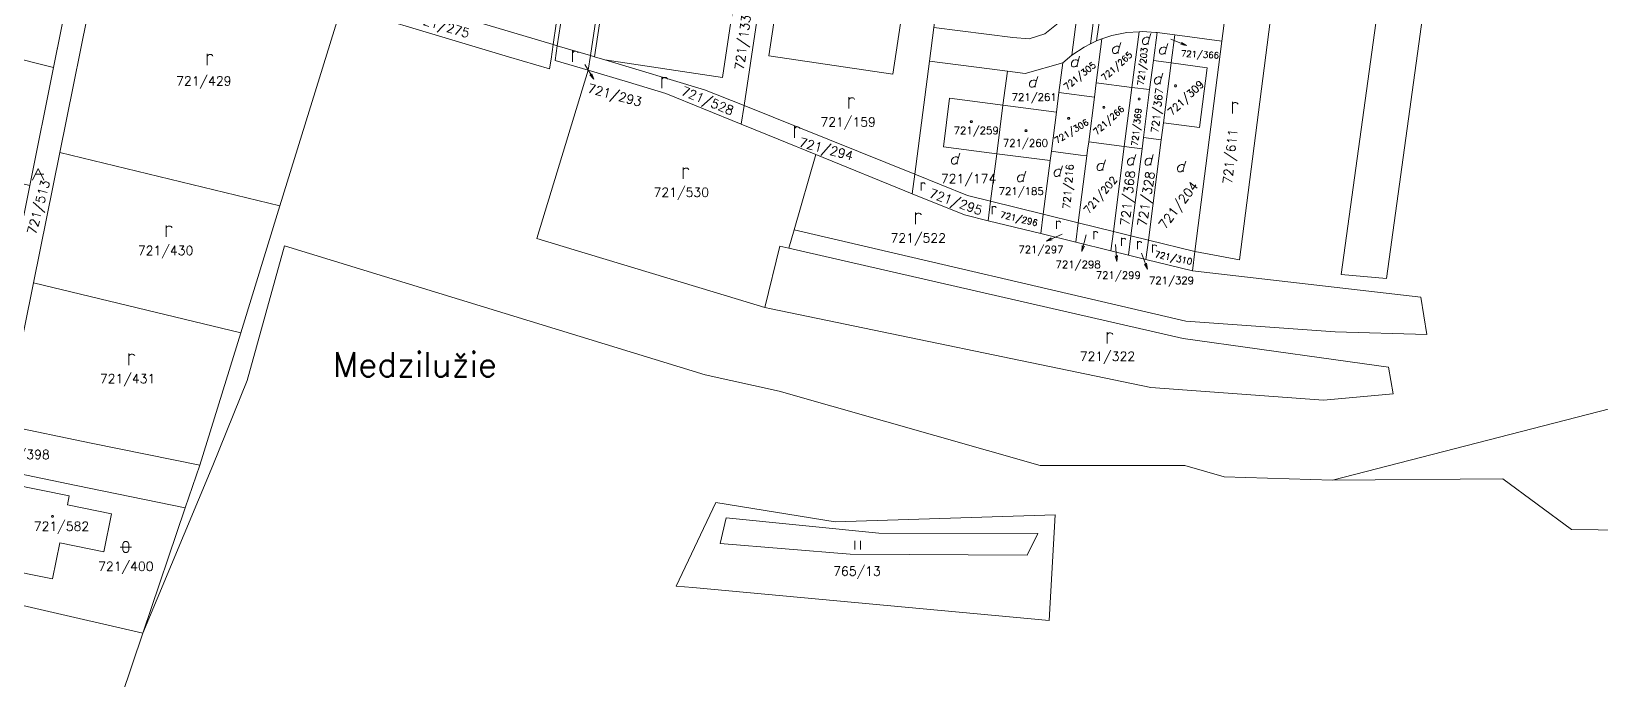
# Model space of a CAD drawing. Extents: x -443817 to 3, y -1171930 to -442383.
# Drawn here: x -442588.6 to -442313.1, y -1170537.6 to -1170423.8 of the extents above; entities that cross this region are included whole.
import ezdxf
from ezdxf.enums import TextEntityAlignment as Align

# ---------------------------------------------------------------- set-up
doc = ezdxf.new("R2010")
doc.units = 0
doc.header["$LTSCALE"] = 0.5
for name, color, linetype, lineweight in [('KLADPAR', 7, 'Continuous', 0), ('ZAPPAR', 7, 'Continuous', 0), ('ZNACKY', 7, 'Continuous', 0)]:
    doc.layers.add(name, color=color, linetype=linetype, lineweight=lineweight)
doc.styles.add('ROMANS', font='romans.shx', dxfattribs={"height": 0.2})

# ---------------------------------------------------------------- blocks, each defined once
blk = doc.blocks.new('$479')
at = {"color": 0, "flags": 128}
for points in [[(0, 0), (0, 1.27), (0, 2)], [(0, 1.6), (0.1, 1.73), (0.23, 1.84), (0.37, 1.89), (0.6, 1.9), (0.77, 1.87), (0.87, 1.8), (0.96, 1.7), (1, 1.6)]]:
    blk.add_lwpolyline(points, dxfattribs=at)
blk = doc.blocks.new('$431')
at = {"color": 0}
blk.add_line((0.63, 0.99), (0.9, 1.89), dxfattribs=at)
at = {"color": 0, "flags": 128}
blk.add_lwpolyline([(0.45, 0), (0.45, 0.27), (0.63, 0.99), (0.54, 1.17), (0.36, 1.26), (0.09, 1.26), (-0.18, 1.17), (-0.36, 0.99), (-0.54, 0.72), (-0.54, 0.36), (-0.45, 0.09), (-0.27, 0), (0, 0), (0.18, 0.09), (0.45, 0.27)], dxfattribs=at)
blk = doc.blocks.new('$45')
at = {"color": 0, "flags": 128}
blk.add_lwpolyline([(0.09, 0.15), (0.18, 0), (0.09, -0.15), (-0.09, -0.15), (-0.18, 0), (-0.09, 0.15), (0.09, 0.15)], dxfattribs=at)
blk = doc.blocks.new('$489')
at = {"color": 0}
blk.add_line((-0.2, 2), (0, 3), dxfattribs=at)
at = {"color": 0, "flags": 128}
blk.add_lwpolyline([(0, 0), (0, 3), (0.2, 2)], dxfattribs=at)
blk = doc.blocks.new('$435')
at = {"color": 0}
blk.add_line((1, 1), (-0.5, 1), dxfattribs=at)
at = {"color": 0, "flags": 128}
blk.add_lwpolyline([(-1, 0), (0, 2), (1, 0)], dxfattribs=at)
blk = doc.blocks.new('$32')
at = {"color": 0}
for p, q in [((-0.5, 1.5), (-0.5, 0)), ((0.5, 0), (0.5, 1.5))]:
    blk.add_line(p, q, dxfattribs=at)
blk = doc.blocks.new('$42')
at = {"color": 0, "flags": 128}
for points in [[(-1, 1), (0.27, 1), (1, 1)], [(-0.5, 1.5), (-0.4, 1.79), (-0.15, 1.97), (0.16, 1.97), (0.41, 1.79), (0.51, 1.5), (0.51, 0.5), (0.41, 0.21), (0.16, 0.03), (-0.15, 0.03), (-0.4, 0.21), (-0.5, 0.5), (-0.5, 1.5)]]:
    blk.add_lwpolyline(points, dxfattribs=at)

msp = doc.modelspace()

# ---------------------------------------------------------------- linework, layer by layer
at = {"layer": 'KLADPAR', "color": 7, "linetype": 'Continuous'}
msp.add_line((-442580.55, -1170409.46), (-442584.71, -1170430.13), dxfattribs=at)
at = {"layer": 'KLADPAR', "color": 7, "linetype": 'Continuous', "flags": 128}
for points in [[(-442377.87, -1170210.66), (-442405.94, -1170427.95), (-442407.53, -1170429.28), (-442414.12, -1170431.18), (-442417.25, -1170430.77), (-442420.37, -1170430.37), (-442430.93, -1170429.01), (-442430.15, -1170423.06), (-442416.27, -1170424.85), (-442413.42, -1170425.05), (-442410.69, -1170424.21), (-442408.32, -1170422.31)], [(-442584.71, -1170430.13), (-442619.68, -1170421.32), (-442615.35, -1170400.31), (-442614.97, -1170399.83), (-442601.56, -1170403.1), (-442589.21, -1170406.11), (-442580.31, -1170408.29), (-442580.55, -1170409.46)], [(-442487.11, -1170405.64), (-442490.46, -1170428.02), (-442496.27, -1170426.29), (-442495.71, -1170422.56)], [(-442309.46, -1170489.55), (-442360.18, -1170502.56), (-442379.18, -1170502.02), (-442386.08, -1170500.01), (-442411.52, -1170500), (-442457.34, -1170486.96), (-442470.31, -1170484.08), (-442544.16, -1170461.4), (-442550.69, -1170485.07), (-442556.75, -1170500.01), (-442569.03, -1170529.47), (-442561.6, -1170507.43), (-442559.03, -1170499.96), (-442551.86, -1170476.73), (-442544.96, -1170454.38), (-442534.17, -1170419.45)], [(-442531.8, -1170420.16), (-442515.37, -1170425.07), (-442504.83, -1170428.22), (-442497.63, -1170430.37), (-442497.37, -1170428.65), (-442496.99, -1170426.07), (-442496.27, -1170426.29), (-442496.66, -1170428.86), (-442490.85, -1170430.6), (-442499.87, -1170460.13), (-442493.32, -1170462.11), (-442466.38, -1170470.26), (-442459.84, -1170472.24), (-442458.7, -1170472.48), (-442392.05, -1170486.32), (-442361.72, -1170488.53), (-442349.51, -1170487.44), (-442350.32, -1170482.76), (-442359.6, -1170481.46), (-442386.36, -1170477.7), (-442455.63, -1170461.85), (-442454.69, -1170458.59), (-442385.91, -1170474.67), (-442359.7, -1170476.55), (-442343.58, -1170477.01), (-442344.65, -1170470.42), (-442384.77, -1170465.8), (-442384.34, -1170462.44), (-442376.5, -1170463.9), (-442371.12, -1170422.02)], [(-442590.7, -1170590.81), (-442583.88, -1170573.54), (-442576.45, -1170551.51), (-442569.03, -1170529.47), (-442556.75, -1170500.01), (-442550.69, -1170485.07), (-442544.16, -1170461.4), (-442470.31, -1170484.08), (-442457.34, -1170486.96), (-442411.52, -1170500), (-442386.08, -1170500.01), (-442379.18, -1170502.02), (-442360.18, -1170502.56), (-442330.28, -1170502.36), (-442318.2, -1170511.26), (-442294.85, -1170511.52), (-442285.66, -1170519.06), (-442270.99, -1170517.55), (-442249.6, -1170519.48), (-442229.47, -1170526.91), (-442188.32, -1170536.62), (-442175.5, -1170534.55), (-442175.5, -1170534.55), (-442029.33, -1170557.74)], [(-442604.39, -1170521.31), (-442596.85, -1170500.19), (-442580.73, -1170503.5), (-442561.6, -1170507.43)], [(-442561.6, -1170507.43), (-442569.03, -1170529.47), (-442604.39, -1170521.31)]]:
    msp.add_lwpolyline(points, dxfattribs=at)
for points in [[(-442377.87, -1170210.66), (-442374.89, -1170210.92), (-442379.61, -1170247.55), (-442382.33, -1170268.51), (-442383.13, -1170274.67), (-442383.93, -1170280.92), (-442385.12, -1170290.14), (-442386.32, -1170299.37), (-442387.12, -1170305.62), (-442387.94, -1170311.96), (-442388.58, -1170316.92), (-442389.39, -1170323.17), (-442389.65, -1170325.17), (-442391.66, -1170340.7), (-442390.8, -1170341.82), (-442391.57, -1170347.81), (-442392.55, -1170347.62), (-442393.12, -1170352.05), (-442402.67, -1170425.96), (-442403.74, -1170426.51), (-442405.94, -1170427.95), (-442377.87, -1170210.66)], [(-442393.12, -1170352.05), (-442392.06, -1170352.19), (-442392.19, -1170352.64), (-442392.94, -1170358.43), (-442393.75, -1170364.67), (-442394.56, -1170370.92), (-442395.36, -1170377.17), (-442396.17, -1170383.42), (-442396.98, -1170389.66), (-442397.78, -1170395.91), (-442398.59, -1170402.16), (-442399.4, -1170408.41), (-442400.04, -1170413.37), (-442400, -1170414.6), (-442401.59, -1170425.4), (-442402.67, -1170425.96), (-442393.12, -1170352.05)], [(-442515.7, -1170397.32), (-442518.95, -1170419.08), (-442496.45, -1170422.45), (-442496.99, -1170426.07), (-442530.77, -1170415.98), (-442525.8, -1170395.81), (-442515.7, -1170397.32)], [(-442493.19, -1170400.69), (-442492.46, -1170400.8), (-442495.71, -1170422.56), (-442496.27, -1170426.29), (-442496.99, -1170426.07), (-442496.45, -1170422.45), (-442493.19, -1170400.69)], [(-442487.11, -1170405.64), (-442486.31, -1170405.33), (-442486.37, -1170405.75), (-442489.74, -1170428.23), (-442490.46, -1170428.02), (-442487.11, -1170405.64)], [(-442467.28, -1170431.87), (-442487.93, -1170428.78), (-442489.74, -1170428.23), (-442486.37, -1170405.75), (-442463.87, -1170409.12), (-442467.28, -1170431.87)], [(-442487.93, -1170428.78), (-442467.28, -1170431.87), (-442463.87, -1170409.12), (-442486.37, -1170405.75), (-442486.31, -1170405.33), (-442484.76, -1170404.73), (-442464.18, -1170407.81), (-442463.3, -1170408.7), (-442459.94, -1170413.25), (-442463.48, -1170436.8), (-442470.43, -1170434.01), (-442487.93, -1170428.78)], [(-442459.94, -1170413.25), (-442463.3, -1170408.7), (-442458.83, -1170405.83), (-442456.85, -1170406.13), (-442434.1, -1170409.53), (-442437.36, -1170431.29), (-442459.12, -1170428.03), (-442457.49, -1170417.15), (-442459.94, -1170413.25)], [(-442584.71, -1170430.13), (-442580.55, -1170409.46), (-442580.31, -1170408.29), (-442579.6, -1170408.46), (-442577.27, -1170409.03), (-442565.52, -1170411.9), (-442563.6, -1170412.37), (-442577.61, -1170415.12), (-442583.63, -1170445.03), (-442588.24, -1170467.94), (-442593.27, -1170492.95), (-442594.2, -1170492.76), (-442597.19, -1170492.15), (-442593.03, -1170471.48), (-442588.87, -1170450.81), (-442584.71, -1170430.13)], [(-442437.36, -1170431.29), (-442434.1, -1170409.53), (-442428.5, -1170410.37), (-442428.94, -1170413.74), (-442430.15, -1170423.06), (-442430.93, -1170429.01), (-442433.51, -1170448.84), (-442463.48, -1170436.8), (-442459.94, -1170413.25), (-442457.49, -1170417.15), (-442459.12, -1170428.03), (-442437.36, -1170431.29)], [(-442543.17, -1170417.35), (-442534.68, -1170419.3), (-442534.17, -1170419.45), (-442544.96, -1170454.38), (-442583.63, -1170445.03), (-442577.61, -1170415.12), (-442563.6, -1170412.37), (-442543.17, -1170417.35)], [(-442406.5, -1170416.64), (-442406.93, -1170420.01), (-442408.32, -1170422.31), (-442410.69, -1170424.21), (-442413.42, -1170425.05), (-442416.27, -1170424.85), (-442430.15, -1170423.06), (-442428.94, -1170413.74), (-442420.98, -1170414.76), (-442421.78, -1170421.01), (-442413.26, -1170422.11), (-442412.45, -1170415.87), (-442406.5, -1170416.64)], [(-442395.83, -1170418.82), (-442379.01, -1170420.99), (-442379.58, -1170425.46), (-442387.85, -1170424.39), (-442390.98, -1170423.98), (-442391.17, -1170423.96), (-442393.58, -1170423.81), (-442394.14, -1170423.84), (-442396.29, -1170423.96), (-442398.93, -1170424.46), (-442400.64, -1170425.06), (-442401.59, -1170425.4), (-442400, -1170414.6), (-442399.55, -1170415.96), (-442398.86, -1170417.12), (-442397.67, -1170418.12), (-442395.83, -1170418.82)], [(-442496.99, -1170426.07), (-442497.37, -1170428.65), (-442497.63, -1170430.37), (-442504.83, -1170428.22), (-442515.37, -1170425.07), (-442531.8, -1170420.16), (-442530.77, -1170415.98), (-442496.99, -1170426.07)], [(-442371.12, -1170422.02), (-442376.5, -1170463.9), (-442384.34, -1170462.44), (-442379.58, -1170425.46), (-442379.01, -1170420.99), (-442371.12, -1170422.02)], [(-442402.67, -1170425.96), (-442401.59, -1170425.4), (-442400.64, -1170425.06), (-442401.64, -1170432.82), (-442401.96, -1170435.31), (-442408.21, -1170434.51), (-442407.53, -1170429.28), (-442405.94, -1170427.95), (-442403.74, -1170426.51), (-442402.67, -1170425.96)], [(-442396.29, -1170423.96), (-442394.14, -1170423.84), (-442395.39, -1170433.6), (-442401.64, -1170432.82), (-442400.64, -1170425.06), (-442398.93, -1170424.46), (-442396.29, -1170423.96)], [(-442391.17, -1170423.96), (-442390.98, -1170423.98), (-442391.61, -1170428.86), (-442392.27, -1170433.99), (-442395.39, -1170433.6), (-442394.14, -1170423.84), (-442393.58, -1170423.81), (-442391.17, -1170423.96)], [(-442379.58, -1170425.46), (-442384.34, -1170462.44), (-442392.49, -1170460.43), (-442390.22, -1170442.83), (-442389.84, -1170439.85), (-442383.54, -1170440.66), (-442382.15, -1170430.14), (-442388.48, -1170429.28), (-442387.85, -1170424.39), (-442379.58, -1170425.46)], [(-442470.43, -1170434.01), (-442463.48, -1170436.8), (-442463.97, -1170440.07), (-442477.23, -1170434.67), (-442483.78, -1170432.71), (-442490.85, -1170430.6), (-442490.46, -1170428.02), (-442489.74, -1170428.23), (-442487.93, -1170428.78), (-442470.43, -1170434.01)], [(-442463.97, -1170440.07), (-442457.48, -1170442.71), (-442450.88, -1170445.4), (-442454.69, -1170458.59), (-442455.63, -1170461.85), (-442457.2, -1170461.49), (-442459.84, -1170472.24), (-442466.38, -1170470.26), (-442493.32, -1170462.11), (-442499.87, -1170460.13), (-442490.85, -1170430.6), (-442483.78, -1170432.71), (-442477.23, -1170434.67), (-442463.97, -1170440.07)], [(-442433.51, -1170448.84), (-442430.93, -1170429.01), (-442420.37, -1170430.37), (-442417.25, -1170430.77), (-442418.02, -1170436.72), (-442427.39, -1170435.51), (-442428.49, -1170444.04), (-442419.11, -1170445.25), (-442420.19, -1170453.61), (-442424.25, -1170452.61), (-442433.51, -1170448.84)], [(-442408.64, -1170437.93), (-442418.02, -1170436.72), (-442417.25, -1170430.77), (-442414.12, -1170431.18), (-442407.53, -1170429.28), (-442408.21, -1170434.51), (-442408.64, -1170437.93)], [(-442389.84, -1170439.85), (-442390.22, -1170442.83), (-442393.35, -1170442.42), (-442392.27, -1170433.99), (-442391.61, -1170428.86), (-442388.48, -1170429.28), (-442389.84, -1170439.85)], [(-442396.72, -1170444.01), (-442402.97, -1170443.18), (-442401.96, -1170435.31), (-442401.64, -1170432.82), (-442395.39, -1170433.6), (-442396.72, -1170444.01)], [(-442395.39, -1170433.6), (-442392.27, -1170433.99), (-442393.35, -1170442.42), (-442393.61, -1170444.42), (-442396.72, -1170444.01), (-442395.39, -1170433.6)], [(-442402.97, -1170443.18), (-442403.16, -1170444.6), (-442403.29, -1170445.64), (-442404.42, -1170445.49), (-442408.32, -1170444.99), (-442409.53, -1170444.83), (-442408.64, -1170437.93), (-442408.21, -1170434.51), (-442401.96, -1170435.31), (-442402.97, -1170443.18)], [(-442463.48, -1170436.8), (-442433.51, -1170448.84), (-442433.96, -1170452.28), (-442450.88, -1170445.4), (-442457.48, -1170442.71), (-442463.97, -1170440.07), (-442463.48, -1170436.8)], [(-442409.53, -1170444.83), (-442409.74, -1170446.46), (-442419.11, -1170445.25), (-442418.02, -1170436.72), (-442408.64, -1170437.93), (-442409.53, -1170444.83)], [(-442403.29, -1170445.64), (-442404.8, -1170457.4), (-442410.96, -1170455.88), (-442409.74, -1170446.46), (-442409.53, -1170444.83), (-442408.32, -1170444.99), (-442404.42, -1170445.49), (-442403.29, -1170445.64)], [(-442404.8, -1170457.4), (-442403.29, -1170445.64), (-442403.16, -1170444.6), (-442402.97, -1170443.18), (-442396.72, -1170444.01), (-442398.63, -1170458.92), (-442404.8, -1170457.4)], [(-442390.22, -1170442.83), (-442392.49, -1170460.43), (-442395.56, -1170459.67), (-442393.61, -1170444.42), (-442393.35, -1170442.42), (-442390.22, -1170442.83)], [(-442424.8, -1170456.01), (-442420.63, -1170457.03), (-442411.4, -1170459.29), (-442405.24, -1170460.8), (-442399.06, -1170462.31), (-442395.99, -1170463.06), (-442392.92, -1170463.81), (-442384.77, -1170465.8), (-442344.65, -1170470.42), (-442343.58, -1170477.01), (-442359.7, -1170476.55), (-442385.91, -1170474.67), (-442454.69, -1170458.59), (-442450.88, -1170445.4), (-442433.96, -1170452.28), (-442424.8, -1170456.01)], [(-442424.25, -1170452.61), (-442420.19, -1170453.61), (-442420.63, -1170457.03), (-442424.8, -1170456.01), (-442433.96, -1170452.28), (-442433.51, -1170448.84), (-442424.25, -1170452.61)], [(-442386.36, -1170477.7), (-442359.6, -1170481.46), (-442350.32, -1170482.76), (-442349.51, -1170487.44), (-442361.72, -1170488.53), (-442392.05, -1170486.32), (-442458.7, -1170472.48), (-442459.84, -1170472.24), (-442457.2, -1170461.49), (-442455.63, -1170461.85), (-442386.36, -1170477.7)], [(-442551.86, -1170476.73), (-442559.03, -1170499.96), (-442578.11, -1170496.06), (-442593.27, -1170492.95), (-442588.24, -1170467.94), (-442551.86, -1170476.73)], [(-442271.25, -1170497.24), (-442272.2, -1170507.82), (-442272.36, -1170509.66), (-442243.37, -1170514.15), (-442241.68, -1170518.15), (-442221.91, -1170525.96), (-442200.77, -1170530.63), (-442189.47, -1170529), (-442175.5, -1170534.55), (-442188.32, -1170536.62), (-442229.47, -1170526.91), (-442249.6, -1170519.48), (-442270.99, -1170517.55), (-442285.66, -1170519.06), (-442294.85, -1170511.52), (-442318.2, -1170511.26), (-442330.28, -1170502.36), (-442360.18, -1170502.56), (-442309.46, -1170489.55), (-442271.25, -1170497.24)], [(-442559.03, -1170499.96), (-442561.6, -1170507.43), (-442580.73, -1170503.5), (-442596.85, -1170500.19), (-442594.2, -1170492.76), (-442593.27, -1170492.95), (-442578.11, -1170496.06), (-442559.03, -1170499.96)], [(-442593.93, -1170518.08), (-442584.89, -1170519.92), (-442583.6, -1170513.61), (-442575.89, -1170515.18), (-442574.53, -1170508.52), (-442582.27, -1170506.94), (-442581.95, -1170505.35), (-442592.09, -1170503.27), (-442592.19, -1170503.79), (-442591.06, -1170504.04), (-442593.93, -1170518.08)], [(-442584.89, -1170519.92), (-442593.93, -1170518.08), (-442591.06, -1170504.04), (-442592.19, -1170503.79), (-442592.09, -1170503.27), (-442581.95, -1170505.35), (-442582.27, -1170506.94), (-442574.53, -1170508.52), (-442575.89, -1170515.18), (-442583.6, -1170513.61), (-442584.89, -1170519.92)], [(-442447.49, -1170509.91), (-442408.84, -1170508.69), (-442409.93, -1170527.25), (-442472.5, -1170521.46), (-442475.42, -1170521.18), (-442468.46, -1170506.5), (-442447.49, -1170509.91)], [(-442408.84, -1170508.69), (-442447.49, -1170509.91), (-442468.46, -1170506.5), (-442475.42, -1170521.18), (-442472.5, -1170521.46), (-442409.93, -1170527.25), (-442408.84, -1170508.69)]]:
    msp.add_lwpolyline(points, close=True, dxfattribs=at)
at = {"layer": 'KLADPAR', "color": 7, "linetype": 'Continuous'}
for points in [[(-442335.54, -1170357.02), (-442343.37, -1170355.65), (-442358.66, -1170466.44), (-442350.71, -1170467.17)], [(-442343.37, -1170355.65), (-442335.54, -1170357.02), (-442350.71, -1170467.17), (-442358.66, -1170466.44)], [(-442619.68, -1170421.32), (-442584.71, -1170430.13), (-442588.87, -1170450.81), (-442624.01, -1170442.33)], [(-442391.61, -1170428.86), (-442390.98, -1170423.98), (-442387.85, -1170424.39), (-442388.48, -1170429.28)], [(-442490.85, -1170430.6), (-442496.66, -1170428.86), (-442496.27, -1170426.29), (-442490.46, -1170428.02)], [(-442383.54, -1170440.66), (-442389.84, -1170439.85), (-442388.48, -1170429.28), (-442382.15, -1170430.14)], [(-442419.11, -1170445.25), (-442428.49, -1170444.04), (-442427.39, -1170435.51), (-442418.02, -1170436.72)], [(-442393.61, -1170444.42), (-442395.56, -1170459.67), (-442398.63, -1170458.92), (-442396.72, -1170444.01)], [(-442544.96, -1170454.38), (-442551.86, -1170476.73), (-442588.24, -1170467.94), (-442583.63, -1170445.03)], [(-442420.19, -1170453.61), (-442419.11, -1170445.25), (-442409.74, -1170446.46), (-442410.96, -1170455.88)], [(-442420.63, -1170457.03), (-442420.19, -1170453.61), (-442410.96, -1170455.88), (-442411.4, -1170459.29)], [(-442411.4, -1170459.29), (-442410.96, -1170455.88), (-442404.8, -1170457.4), (-442405.24, -1170460.8)], [(-442405.24, -1170460.8), (-442404.8, -1170457.4), (-442398.63, -1170458.92), (-442399.06, -1170462.31)], [(-442399.06, -1170462.31), (-442398.63, -1170458.92), (-442395.56, -1170459.67), (-442395.99, -1170463.06)], [(-442392.49, -1170460.43), (-442392.92, -1170463.81), (-442395.99, -1170463.06), (-442395.56, -1170459.67)], [(-442384.34, -1170462.44), (-442384.77, -1170465.8), (-442392.92, -1170463.81), (-442392.49, -1170460.43)], [(-442604.39, -1170521.31), (-442569.03, -1170529.47), (-442576.45, -1170551.51), (-442611.93, -1170542.43)]]:
    msp.add_3dface(points, dxfattribs=at)
at = {"layer": 'ZAPPAR', "color": 7, "linetype": 'Continuous', "flags": 128}
msp.add_lwpolyline([(-442466.6, -1170509.2), (-442467.7, -1170513.71), (-442444.85, -1170515.6), (-442413.76, -1170515.74), (-442411.91, -1170511.95), (-442439.82, -1170511.89), (-442466.6, -1170509.2)], close=True, dxfattribs=at)

# ---------------------------------------------------------------- block references
at = {"layer": 'KLADPAR', "color": 7, "linetype": 'Continuous'}
for name, p in [('$431', (-442392.97, -1170426.05)), ('$479', (-442557.74, -1170429.72)), ('$479', (-442493.6, -1170429.14)), ('$431', (-442405.46, -1170430)), ('$431', (-442398.23, -1170427.63)), ('$431', (-442389.99, -1170427.79)), ('$431', (-442390.87, -1170433.01)), ('$479', (-442477.92, -1170433.76)), ('$431', (-442412.81, -1170433.57)), ('$45', (-442387.73, -1170433.33)), ('$479', (-442445.08, -1170437.32)), ('$45', (-442394.11, -1170435.62)), ('$479', (-442377.75, -1170438.16)), ('$45', (-442406.49, -1170439.06)), ('$45', (-442400.3, -1170437.1)), ('$479', (-442454.62, -1170442.44)), ('$45', (-442423.58, -1170439.62)), ('$45', (-442413.98, -1170441.22)), ('$479', (-442474.19, -1170449.68)), ('$431', (-442426.5, -1170447.07)), ('$431', (-442408.48, -1170449.25)), ('$431', (-442400.94, -1170448.2)), ('$431', (-442395.6, -1170447.25)), ('$431', (-442392.53, -1170447.28)), ('$431', (-442386.82, -1170448.43)), ('$435', (-442587.41, -1170449.87)), ('$431', (-442414.92, -1170450.19)), ('$479', (-442433.36, -1170457.6)), ('$479', (-442564.93, -1170459.85)), ('$479', (-442399.74, -1170478.61)), ('$479', (-442571.47, -1170482.36)), ('$45', (-442584.92, -1170508.96)), ('$42', (-442572.02, -1170515.33)), ('$32', (-442443.54, -1170514.75))]:
    msp.add_blockref(name, p, dxfattribs=at)
for p, rotation in [((-442388.58, -1170425.11), 247.517777), ((-442491.42, -1170429.59), 211.484445), ((-442407.63, -1170459.38), 114.018602), ((-442403.39, -1170459.5), 164.954546), ((-442398.26, -1170461.17), 184.492412), ((-442393.7, -1170462.7), 200.999326)]:
    msp.add_blockref('$489', p, dxfattribs=dict(at, rotation=rotation))
at = {"layer": 'KLADPAR', "color": 7, "linetype": 'Continuous', "xscale": 0.7, "yscale": 0.7}
for p in [(-442432.4, -1170451.7), (-442419.94, -1170455.85), (-442408.62, -1170458.43), (-442402.09, -1170460.26), (-442397.19, -1170461.44), (-442394.38, -1170462.02), (-442391.76, -1170462.61)]:
    msp.add_blockref('$479', p, dxfattribs=at)

# ---------------------------------------------------------------- texts
at = {"layer": 'KLADPAR', "color": 7, "linetype": 'Continuous', "style": 'ROMANS'}
for s, height, rotation, p in [('721/275', 1.6, 343.545, (-442516.16, -1170422.02)), ('721/133', 1.6, 82.506, (-442464.51, -1170425.62)), ('721/265', 1.1, 42.055, (-442398.41, -1170429.45)), ('721/203', 1.1, 83.996, (-442394.07, -1170429.88)), ('721/366', 1.1, 357.01, (-442383.4, -1170427.26)), ('721/305', 1.1, 38.961, (-442404.89, -1170431.14)), ('721/293', 1.6, 344.978, (-442485.97, -1170434.17)), ('721/528', 1.6, 337.529, (-442469.59, -1170435.2)), ('721/367', 1.3, 83.996, (-442391.61, -1170437.58)), ('721/309', 1.3, 43.487, (-442386.39, -1170434.99)), ('721/306', 1.1, 31.513, (-442406.29, -1170440.84)), ('721/266', 1.1, 42.055, (-442399.83, -1170438.96)), ('721/369', 1.1, 83.996, (-442395.12, -1170440.51)), ('721/611', 1.6, 83.996, (-442378.94, -1170445.65)), ('721/294', 1.6, 344.978, (-442448.85, -1170443.65)), ('721/216', 1.3, 85.428, (-442407.23, -1170450.96)), ('721/513', 1.6, 75, (-442588.13, -1170454.45)), ('721/202', 1.3, 49.504, (-442401.41, -1170452.07)), ('721/368', 1.6, 83.996, (-442396.92, -1170452.96)), ('721/328', 1.6, 81.016, (-442393.68, -1170453.05)), ('721/204', 1.6, 52.598, (-442387.87, -1170453.81)), ('721/295', 1.6, 340.452, (-442426.03, -1170452.95)), ('721/296', 1.1, 346.525, (-442415.08, -1170456.14)), ('721/310', 1.1, 348.015, (-442387.97, -1170463))]:
    msp.add_text(s, height=height, rotation=rotation, dxfattribs=at).set_placement(p, align=Align.TOP_CENTER)
for s, height, p in [('721/429', 1.6, (-442558.33, -1170431.68)), ('721/261', 1.3, (-442412.54, -1170434.66)), ('721/159', 1.6, (-442445.21, -1170438.87)), ('721/259', 1.3, (-442422.72, -1170440.52)), ('721/260', 1.3, (-442414.08, -1170442.72)), ('721/174', 1.6, (-442424.06, -1170448.83)), ('721/530', 1.6, (-442474.5, -1170451.22)), ('721/185', 1.3, (-442414.82, -1170451.19)), ('721/430', 1.6, (-442565.04, -1170461.45)), ('721/522', 1.6, (-442432.9, -1170459.26)), ('721/297', 1.3, (-442411.36, -1170461.44)), ('721/298', 1.3, (-442404.83, -1170464.05)), ('721/299', 1.3, (-442397.77, -1170465.94)), ('721/329', 1.3, (-442388.43, -1170466.86)), ('721/322', 1.6, (-442399.68, -1170480.03)), ('721/431', 1.6, (-442571.71, -1170483.96)), ('721/398', 1.6, (-442590.25, -1170497.28)), ('721/582', 1.6, (-442583.32, -1170509.88)), ('721/400', 1.6, (-442572.02, -1170516.93)), ('765/13', 1.6, (-442443.65, -1170517.77))]:
    msp.add_text(s, height=height, dxfattribs=at).set_placement(p, align=Align.TOP_CENTER)
at = {"layer": 'ZNACKY', "color": 7, "linetype": 'Continuous', "style": 'ROMANS'}
msp.add_text('Medzilužie', height=4.3, dxfattribs=at).set_placement((-442535.63, -1170484.41))

doc.saveas('drawing.dxf')
